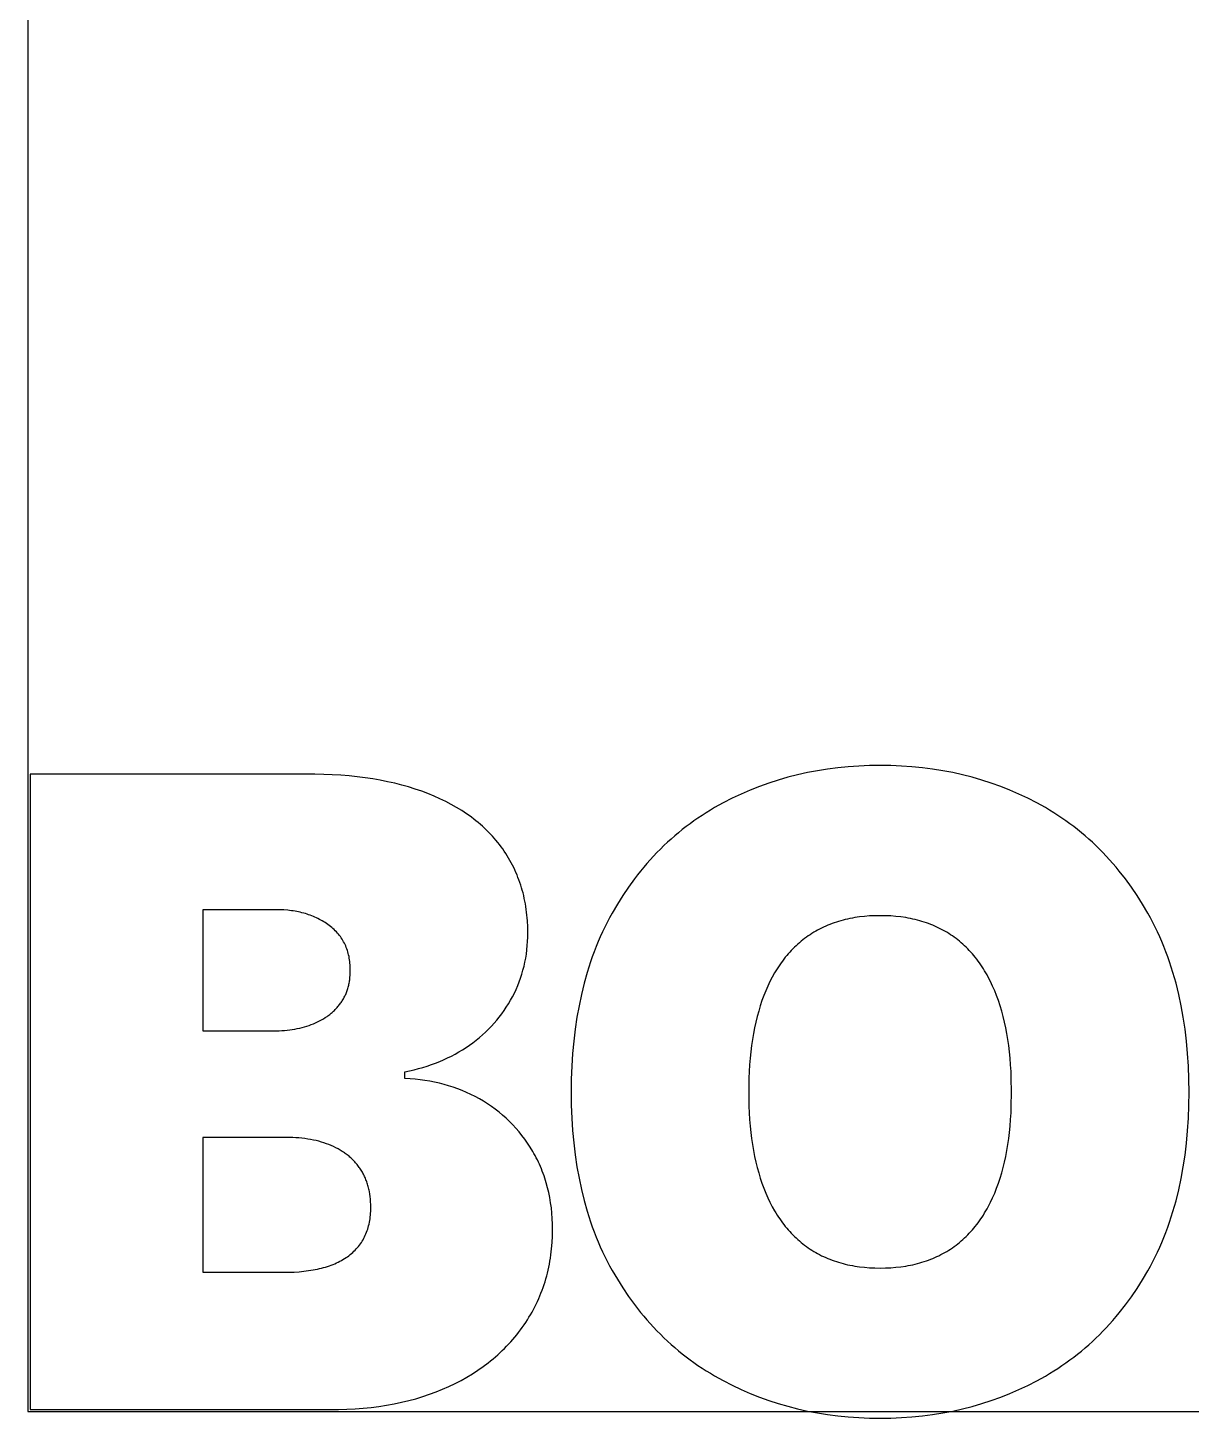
# Model space of a CAD drawing. Extents: x -541 to -365, y -48 to 48.
# Drawn here: x -540.83 to -500.57, y -48.24 to -0.12 of the extents above; entities that cross this region are included whole.
import ezdxf

# ---------------------------------------------------------------- set-up
doc = ezdxf.new("R2010")
doc.units = 0
doc.layers.add('DEFAULT', color=7, linetype='CONTINUOUS')

msp = doc.modelspace()

# ---------------------------------------------------------------- linework, layer by layer
at = {"layer": 'DEFAULT'}
for p, q in [((-540.829, 48.006, 8), (-540.829, -48.006, 8)), ((-531.205, -25.946), (-540.743, -25.946)), ((-540.743, -25.946), (-540.743, -47.946)), ((-530.894, -25.949), (-531.205, -25.946)), ((-530.59, -25.957), (-530.894, -25.949)), ((-530.292, -25.97), (-530.59, -25.957)), ((-530, -25.988), (-530.292, -25.97)), ((-514.194, -25.974), (-514.531, -26.059)), ((-513.853, -25.898), (-514.194, -25.974)), ((-513.507, -25.832), (-513.853, -25.898)), ((-513.157, -25.777), (-513.507, -25.832)), ((-512.802, -25.731), (-513.157, -25.777)), ((-512.443, -25.696), (-512.802, -25.731)), ((-512.079, -25.671), (-512.443, -25.696)), ((-511.711, -25.656), (-512.079, -25.671)), ((-511.339, -25.651), (-511.711, -25.656)), ((-510.966, -25.656), (-511.339, -25.651)), ((-510.598, -25.671), (-510.966, -25.656)), ((-510.235, -25.696), (-510.598, -25.671)), ((-509.876, -25.731), (-510.235, -25.696)), ((-509.522, -25.777), (-509.876, -25.731)), ((-509.172, -25.832), (-509.522, -25.777)), ((-508.826, -25.898), (-509.172, -25.832)), ((-508.485, -25.974), (-508.826, -25.898)), ((-508.149, -26.059), (-508.485, -25.974)), ((-529.714, -26.012), (-530, -25.988)), ((-529.435, -26.041), (-529.714, -26.012)), ((-529.161, -26.076), (-529.435, -26.041)), ((-528.894, -26.116), (-529.161, -26.076)), ((-528.634, -26.161), (-528.894, -26.116)), ((-528.379, -26.211), (-528.634, -26.161)), ((-528.131, -26.267), (-528.379, -26.211)), ((-527.889, -26.328), (-528.131, -26.267)), ((-527.653, -26.394), (-527.889, -26.328)), ((-527.423, -26.466), (-527.653, -26.394)), ((-527.2, -26.543), (-527.423, -26.466)), ((-515.515, -26.377), (-515.834, -26.503)), ((-515.191, -26.261), (-515.515, -26.377)), ((-514.863, -26.155), (-515.191, -26.261)), ((-514.531, -26.059), (-514.863, -26.155)), ((-507.817, -26.155), (-508.149, -26.059)), ((-507.49, -26.261), (-507.817, -26.155)), ((-507.167, -26.377), (-507.49, -26.261)), ((-506.848, -26.503), (-507.167, -26.377)), ((-526.982, -26.625), (-527.2, -26.543)), ((-526.772, -26.712), (-526.982, -26.625)), ((-526.567, -26.804), (-526.772, -26.712)), ((-526.37, -26.899), (-526.567, -26.804)), ((-526.179, -26.999), (-526.37, -26.899)), ((-516.765, -26.943), (-516.916, -27.025)), ((-516.459, -26.786), (-516.765, -26.943)), ((-516.149, -26.64), (-516.459, -26.786)), ((-515.834, -26.503), (-516.149, -26.64)), ((-506.534, -26.64), (-506.848, -26.503)), ((-506.225, -26.786), (-506.534, -26.64)), ((-505.92, -26.943), (-506.225, -26.786)), ((-505.77, -27.025), (-505.92, -26.943)), ((-525.994, -27.104), (-526.179, -26.999)), ((-525.816, -27.212), (-525.994, -27.104)), ((-525.73, -27.268), (-525.816, -27.212)), ((-525.645, -27.325), (-525.73, -27.268)), ((-525.562, -27.384), (-525.645, -27.325)), ((-525.48, -27.443), (-525.562, -27.384)), ((-517.499, -27.376), (-517.64, -27.47)), ((-517.356, -27.285), (-517.499, -27.376)), ((-517.211, -27.196), (-517.356, -27.285)), ((-517.065, -27.109), (-517.211, -27.196)), ((-516.916, -27.025), (-517.065, -27.109)), ((-505.621, -27.109), (-505.77, -27.025)), ((-505.475, -27.196), (-505.621, -27.109)), ((-505.33, -27.285), (-505.475, -27.196)), ((-505.188, -27.376), (-505.33, -27.285)), ((-505.047, -27.47), (-505.188, -27.376)), ((-525.4, -27.503), (-525.48, -27.443)), ((-525.322, -27.564), (-525.4, -27.503)), ((-525.245, -27.627), (-525.322, -27.564)), ((-525.17, -27.69), (-525.245, -27.627)), ((-525.097, -27.755), (-525.17, -27.69)), ((-525.025, -27.821), (-525.097, -27.755)), ((-524.955, -27.887), (-525.025, -27.821)), ((-524.887, -27.955), (-524.955, -27.887)), ((-518.184, -27.87), (-518.315, -27.976)), ((-518.051, -27.767), (-518.184, -27.87)), ((-517.916, -27.666), (-518.051, -27.767)), ((-517.779, -27.567), (-517.916, -27.666)), ((-517.64, -27.47), (-517.779, -27.567)), ((-504.908, -27.567), (-505.047, -27.47)), ((-504.772, -27.666), (-504.908, -27.567)), ((-504.637, -27.767), (-504.772, -27.666)), ((-504.504, -27.87), (-504.637, -27.767)), ((-504.373, -27.976), (-504.504, -27.87)), ((-524.82, -28.024), (-524.887, -27.955)), ((-524.755, -28.094), (-524.82, -28.024)), ((-524.691, -28.165), (-524.755, -28.094)), ((-524.629, -28.238), (-524.691, -28.165)), ((-524.569, -28.311), (-524.629, -28.238)), ((-524.511, -28.385), (-524.569, -28.311)), ((-524.454, -28.461), (-524.511, -28.385)), ((-518.697, -28.309), (-518.82, -28.425)), ((-518.571, -28.196), (-518.697, -28.309)), ((-518.444, -28.085), (-518.571, -28.196)), ((-518.315, -27.976), (-518.444, -28.085)), ((-504.244, -28.085), (-504.373, -27.976)), ((-504.117, -28.196), (-504.244, -28.085)), ((-503.992, -28.309), (-504.117, -28.196)), ((-503.869, -28.425), (-503.992, -28.309)), ((-524.398, -28.537), (-524.454, -28.461)), ((-524.345, -28.615), (-524.398, -28.537)), ((-524.293, -28.693), (-524.345, -28.615)), ((-524.243, -28.772), (-524.293, -28.693)), ((-524.194, -28.852), (-524.243, -28.772)), ((-524.147, -28.933), (-524.194, -28.852)), ((-519.177, -28.786), (-519.293, -28.911)), ((-519.06, -28.663), (-519.177, -28.786)), ((-518.941, -28.543), (-519.06, -28.663)), ((-518.82, -28.425), (-518.941, -28.543)), ((-503.748, -28.543), (-503.869, -28.425)), ((-503.628, -28.663), (-503.748, -28.543)), ((-503.511, -28.786), (-503.628, -28.663)), ((-503.396, -28.911), (-503.511, -28.786)), ((-524.102, -29.015), (-524.147, -28.933)), ((-524.059, -29.097), (-524.102, -29.015)), ((-524.017, -29.181), (-524.059, -29.097)), ((-523.977, -29.265), (-524.017, -29.181)), ((-523.939, -29.35), (-523.977, -29.265)), ((-523.902, -29.436), (-523.939, -29.35)), ((-519.627, -29.302), (-519.734, -29.437)), ((-519.517, -29.169), (-519.627, -29.302)), ((-519.406, -29.039), (-519.517, -29.169)), ((-519.293, -28.911), (-519.406, -29.039)), ((-503.282, -29.039), (-503.396, -28.911)), ((-503.171, -29.169), (-503.282, -29.039)), ((-503.062, -29.302), (-503.171, -29.169)), ((-502.848, -29.574), (-503.062, -29.302)), ((-523.868, -29.523), (-523.902, -29.436)), ((-523.834, -29.611), (-523.868, -29.523)), ((-523.803, -29.699), (-523.834, -29.611)), ((-523.773, -29.789), (-523.803, -29.699)), ((-523.745, -29.879), (-523.773, -29.789)), ((-519.839, -29.574), (-520.044, -29.856)), ((-519.734, -29.437), (-519.839, -29.574)), ((-502.643, -29.856), (-502.848, -29.574)), ((-523.719, -29.97), (-523.745, -29.879)), ((-523.694, -30.062), (-523.719, -29.97)), ((-523.671, -30.155), (-523.694, -30.062)), ((-523.65, -30.248), (-523.671, -30.155)), ((-523.63, -30.343), (-523.65, -30.248)), ((-520.241, -30.147), (-520.43, -30.449)), ((-520.044, -29.856), (-520.241, -30.147)), ((-502.445, -30.147), (-502.643, -29.856)), ((-502.256, -30.449), (-502.445, -30.147)), ((-532.239, -30.641), (-534.778, -30.641)), ((-534.778, -30.641), (-534.778, -34.835)), ((-532.102, -30.643), (-532.239, -30.641)), ((-531.968, -30.65), (-532.102, -30.643)), ((-531.837, -30.66), (-531.968, -30.65)), ((-531.772, -30.667), (-531.837, -30.66)), ((-531.709, -30.675), (-531.772, -30.667)), ((-531.646, -30.684), (-531.709, -30.675)), ((-531.583, -30.695), (-531.646, -30.684)), ((-531.522, -30.706), (-531.583, -30.695)), ((-531.461, -30.718), (-531.522, -30.706)), ((-531.401, -30.731), (-531.461, -30.718)), ((-531.342, -30.746), (-531.401, -30.731)), ((-531.283, -30.761), (-531.342, -30.746)), ((-531.225, -30.778), (-531.283, -30.761)), ((-531.168, -30.795), (-531.225, -30.778)), ((-531.112, -30.814), (-531.168, -30.795)), ((-523.612, -30.438), (-523.63, -30.343)), ((-523.596, -30.534), (-523.612, -30.438)), ((-523.582, -30.632), (-523.596, -30.534)), ((-523.569, -30.729), (-523.582, -30.632)), ((-523.558, -30.828), (-523.569, -30.729)), ((-520.611, -30.759), (-520.698, -30.918)), ((-520.43, -30.449), (-520.611, -30.759)), ((-502.074, -30.759), (-502.256, -30.449)), ((-501.986, -30.918), (-502.074, -30.759)), ((-531.056, -30.834), (-531.112, -30.814)), ((-531.002, -30.855), (-531.056, -30.834)), ((-530.947, -30.876), (-531.002, -30.855)), ((-530.894, -30.899), (-530.947, -30.876)), ((-530.841, -30.923), (-530.894, -30.899)), ((-530.789, -30.949), (-530.841, -30.923)), ((-530.738, -30.975), (-530.789, -30.949)), ((-530.688, -31.002), (-530.738, -30.975)), ((-530.638, -31.03), (-530.688, -31.002)), ((-530.589, -31.059), (-530.638, -31.03)), ((-530.541, -31.09), (-530.589, -31.059)), ((-530.493, -31.121), (-530.541, -31.09)), ((-530.446, -31.154), (-530.493, -31.121)), ((-530.4, -31.188), (-530.446, -31.154)), ((-530.355, -31.222), (-530.4, -31.188)), ((-530.312, -31.258), (-530.355, -31.222)), ((-530.27, -31.294), (-530.312, -31.258)), ((-523.549, -30.928), (-523.558, -30.828)), ((-523.541, -31.028), (-523.549, -30.928)), ((-523.531, -31.232), (-523.541, -31.028)), ((-523.527, -31.439), (-523.531, -31.232)), ((-520.865, -31.243), (-520.943, -31.409)), ((-520.783, -31.079), (-520.865, -31.243)), ((-520.698, -30.918), (-520.783, -31.079)), ((-513.362, -31.276), (-513.431, -31.311)), ((-513.292, -31.242), (-513.362, -31.276)), ((-513.221, -31.21), (-513.292, -31.242)), ((-513.149, -31.179), (-513.221, -31.21)), ((-513.076, -31.15), (-513.149, -31.179)), ((-513.003, -31.122), (-513.076, -31.15)), ((-512.928, -31.095), (-513.003, -31.122)), ((-512.853, -31.07), (-512.928, -31.095)), ((-512.776, -31.046), (-512.853, -31.07)), ((-512.699, -31.023), (-512.776, -31.046)), ((-512.621, -31.002), (-512.699, -31.023)), ((-512.542, -30.982), (-512.621, -31.002)), ((-512.462, -30.964), (-512.542, -30.982)), ((-512.381, -30.947), (-512.462, -30.964)), ((-512.299, -30.931), (-512.381, -30.947)), ((-512.216, -30.916), (-512.299, -30.931)), ((-512.133, -30.903), (-512.216, -30.916)), ((-512.048, -30.892), (-512.133, -30.903)), ((-511.876, -30.873), (-512.048, -30.892)), ((-511.701, -30.859), (-511.876, -30.873)), ((-511.522, -30.851), (-511.701, -30.859)), ((-511.339, -30.848), (-511.522, -30.851)), ((-511.154, -30.851), (-511.339, -30.848)), ((-510.973, -30.859), (-511.154, -30.851)), ((-510.796, -30.873), (-510.973, -30.859)), ((-510.623, -30.892), (-510.796, -30.873)), ((-510.454, -30.916), (-510.623, -30.892)), ((-510.37, -30.931), (-510.454, -30.916)), ((-510.288, -30.947), (-510.37, -30.931)), ((-510.206, -30.964), (-510.288, -30.947)), ((-510.126, -30.982), (-510.206, -30.964)), ((-510.046, -31.002), (-510.126, -30.982)), ((-509.967, -31.023), (-510.046, -31.002)), ((-509.89, -31.046), (-509.967, -31.023)), ((-509.813, -31.07), (-509.89, -31.046)), ((-509.737, -31.095), (-509.813, -31.07)), ((-509.662, -31.122), (-509.737, -31.095)), ((-509.588, -31.15), (-509.662, -31.122)), ((-509.515, -31.179), (-509.588, -31.15)), ((-509.443, -31.21), (-509.515, -31.179)), ((-509.372, -31.242), (-509.443, -31.21)), ((-509.302, -31.276), (-509.372, -31.242)), ((-509.232, -31.311), (-509.302, -31.276)), ((-501.901, -31.079), (-501.986, -30.918)), ((-501.819, -31.243), (-501.901, -31.079)), ((-501.74, -31.409), (-501.819, -31.243)), ((-530.229, -31.331), (-530.27, -31.294)), ((-530.19, -31.369), (-530.229, -31.331)), ((-530.152, -31.408), (-530.19, -31.369)), ((-530.116, -31.448), (-530.152, -31.408)), ((-530.081, -31.489), (-530.116, -31.448)), ((-530.047, -31.531), (-530.081, -31.489)), ((-530.015, -31.574), (-530.047, -31.531)), ((-529.984, -31.617), (-530.015, -31.574)), ((-529.955, -31.662), (-529.984, -31.617)), ((-529.927, -31.707), (-529.955, -31.662)), ((-529.901, -31.753), (-529.927, -31.707)), ((-529.876, -31.8), (-529.901, -31.753)), ((-523.546, -31.885), (-523.536, -31.738)), ((-523.536, -31.738), (-523.529, -31.589)), ((-523.529, -31.589), (-523.527, -31.439)), ((-521.093, -31.747), (-521.164, -31.919)), ((-521.02, -31.576), (-521.093, -31.747)), ((-520.943, -31.409), (-521.02, -31.576)), ((-514.072, -31.735), (-514.131, -31.785)), ((-514.012, -31.687), (-514.072, -31.735)), ((-513.951, -31.64), (-514.012, -31.687)), ((-513.889, -31.594), (-513.951, -31.64)), ((-513.827, -31.549), (-513.889, -31.594)), ((-513.763, -31.506), (-513.827, -31.549)), ((-513.698, -31.464), (-513.763, -31.506)), ((-513.633, -31.424), (-513.698, -31.464)), ((-513.567, -31.385), (-513.633, -31.424)), ((-513.499, -31.347), (-513.567, -31.385)), ((-513.431, -31.311), (-513.499, -31.347)), ((-509.164, -31.347), (-509.232, -31.311)), ((-509.096, -31.385), (-509.164, -31.347)), ((-509.03, -31.424), (-509.096, -31.385)), ((-508.964, -31.464), (-509.03, -31.424)), ((-508.9, -31.506), (-508.964, -31.464)), ((-508.836, -31.549), (-508.9, -31.506)), ((-508.773, -31.594), (-508.836, -31.549)), ((-508.712, -31.64), (-508.773, -31.594)), ((-508.651, -31.687), (-508.712, -31.64)), ((-508.591, -31.735), (-508.651, -31.687)), ((-508.532, -31.785), (-508.591, -31.735)), ((-501.663, -31.576), (-501.74, -31.409)), ((-501.589, -31.747), (-501.663, -31.576)), ((-501.519, -31.919), (-501.589, -31.747)), ((-529.852, -31.848), (-529.876, -31.8)), ((-529.83, -31.897), (-529.852, -31.848)), ((-529.809, -31.947), (-529.83, -31.897)), ((-529.79, -31.998), (-529.809, -31.947)), ((-529.772, -32.049), (-529.79, -31.998)), ((-529.756, -32.102), (-529.772, -32.049)), ((-529.741, -32.155), (-529.756, -32.102)), ((-529.727, -32.209), (-529.741, -32.155)), ((-529.715, -32.264), (-529.727, -32.209)), ((-523.602, -32.318), (-523.579, -32.175)), ((-523.579, -32.175), (-523.561, -32.031)), ((-523.561, -32.031), (-523.546, -31.885)), ((-521.231, -32.094), (-521.296, -32.271)), ((-521.164, -31.919), (-521.231, -32.094)), ((-514.568, -32.229), (-514.618, -32.29)), ((-514.517, -32.169), (-514.568, -32.229)), ((-514.464, -32.11), (-514.517, -32.169)), ((-514.411, -32.052), (-514.464, -32.11)), ((-514.357, -31.996), (-514.411, -32.052)), ((-514.302, -31.941), (-514.357, -31.996)), ((-514.246, -31.888), (-514.302, -31.941)), ((-514.189, -31.836), (-514.246, -31.888)), ((-514.131, -31.785), (-514.189, -31.836)), ((-508.474, -31.836), (-508.532, -31.785)), ((-508.417, -31.888), (-508.474, -31.836)), ((-508.361, -31.941), (-508.417, -31.888)), ((-508.306, -31.996), (-508.361, -31.941)), ((-508.252, -32.052), (-508.306, -31.996)), ((-508.199, -32.11), (-508.252, -32.052)), ((-508.147, -32.169), (-508.199, -32.11)), ((-508.096, -32.229), (-508.147, -32.169)), ((-508.046, -32.29), (-508.096, -32.229)), ((-501.45, -32.094), (-501.519, -31.919)), ((-501.385, -32.271), (-501.45, -32.094)), ((-529.705, -32.32), (-529.715, -32.264)), ((-529.695, -32.377), (-529.705, -32.32)), ((-529.687, -32.435), (-529.695, -32.377)), ((-529.681, -32.494), (-529.687, -32.435)), ((-529.676, -32.554), (-529.681, -32.494)), ((-529.672, -32.614), (-529.676, -32.554)), ((-529.67, -32.676), (-529.672, -32.614)), ((-529.67, -32.738), (-529.67, -32.676)), ((-523.695, -32.735), (-523.66, -32.598)), ((-523.66, -32.598), (-523.629, -32.458)), ((-523.629, -32.458), (-523.602, -32.318)), ((-521.359, -32.45), (-521.475, -32.815)), ((-521.296, -32.271), (-521.359, -32.45)), ((-514.901, -32.685), (-514.944, -32.756)), ((-514.856, -32.616), (-514.901, -32.685)), ((-514.81, -32.549), (-514.856, -32.616)), ((-514.764, -32.482), (-514.81, -32.549)), ((-514.716, -32.417), (-514.764, -32.482)), ((-514.668, -32.353), (-514.716, -32.417)), ((-514.618, -32.29), (-514.668, -32.353)), ((-507.997, -32.353), (-508.046, -32.29)), ((-507.948, -32.417), (-507.997, -32.353)), ((-507.901, -32.482), (-507.948, -32.417)), ((-507.855, -32.549), (-507.901, -32.482)), ((-507.809, -32.616), (-507.855, -32.549)), ((-507.765, -32.685), (-507.809, -32.616)), ((-507.722, -32.756), (-507.765, -32.685)), ((-501.322, -32.45), (-501.385, -32.271)), ((-501.205, -32.815), (-501.322, -32.45)), ((-529.717, -33.217), (-529.71, -33.18)), ((-529.71, -33.18), (-529.703, -33.141)), ((-529.703, -33.141), (-529.696, -33.103)), ((-529.696, -33.103), (-529.691, -33.064)), ((-529.691, -33.064), (-529.686, -33.025)), ((-529.686, -33.025), (-529.682, -32.985)), ((-529.682, -32.985), (-529.675, -32.904)), ((-529.675, -32.904), (-529.671, -32.822)), ((-529.671, -32.822), (-529.67, -32.738)), ((-523.878, -33.27), (-523.826, -33.138)), ((-523.826, -33.138), (-523.779, -33.006)), ((-523.779, -33.006), (-523.735, -32.871)), ((-523.735, -32.871), (-523.695, -32.735)), ((-521.58, -33.189), (-521.674, -33.572)), ((-521.475, -32.815), (-521.58, -33.189)), ((-515.149, -33.128), (-515.224, -33.285)), ((-515.07, -32.975), (-515.149, -33.128)), ((-514.987, -32.828), (-515.07, -32.975)), ((-514.944, -32.756), (-514.987, -32.828)), ((-507.679, -32.828), (-507.722, -32.756)), ((-507.638, -32.901), (-507.679, -32.828)), ((-507.597, -32.975), (-507.638, -32.901)), ((-507.519, -33.128), (-507.597, -32.975)), ((-507.445, -33.285), (-507.519, -33.128)), ((-501.1, -33.189), (-501.205, -32.815)), ((-501.005, -33.572), (-501.1, -33.189)), ((-529.894, -33.7), (-529.877, -33.668)), ((-529.877, -33.668), (-529.861, -33.636)), ((-529.861, -33.636), (-529.845, -33.604)), ((-529.845, -33.604), (-529.83, -33.571)), ((-529.83, -33.571), (-529.816, -33.537)), ((-529.816, -33.537), (-529.802, -33.503)), ((-529.802, -33.503), (-529.789, -33.469)), ((-529.789, -33.469), (-529.777, -33.434)), ((-529.777, -33.434), (-529.765, -33.399)), ((-529.765, -33.399), (-529.754, -33.364)), ((-529.754, -33.364), (-529.744, -33.328)), ((-529.744, -33.328), (-529.735, -33.291)), ((-529.735, -33.291), (-529.726, -33.254)), ((-529.726, -33.254), (-529.717, -33.217)), ((-524.127, -33.777), (-524.059, -33.653)), ((-524.059, -33.653), (-523.994, -33.527)), ((-523.994, -33.527), (-523.934, -33.399)), ((-523.934, -33.399), (-523.878, -33.27)), ((-521.674, -33.572), (-521.757, -33.964)), ((-515.362, -33.616), (-515.426, -33.789)), ((-515.295, -33.448), (-515.362, -33.616)), ((-515.224, -33.285), (-515.295, -33.448)), ((-507.374, -33.448), (-507.445, -33.285)), ((-507.308, -33.616), (-507.374, -33.448)), ((-507.245, -33.789), (-507.308, -33.616)), ((-500.922, -33.964), (-501.005, -33.572)), ((-530.273, -34.176), (-530.247, -34.151)), ((-530.247, -34.151), (-530.221, -34.126)), ((-530.221, -34.126), (-530.195, -34.101)), ((-530.195, -34.101), (-530.17, -34.075)), ((-530.17, -34.075), (-530.146, -34.049)), ((-530.146, -34.049), (-530.122, -34.022)), ((-530.122, -34.022), (-530.098, -33.995)), ((-530.098, -33.995), (-530.075, -33.967)), ((-530.075, -33.967), (-530.053, -33.939)), ((-530.053, -33.939), (-530.031, -33.911)), ((-530.031, -33.911), (-530.009, -33.882)), ((-530.009, -33.882), (-529.988, -33.853)), ((-529.988, -33.853), (-529.968, -33.823)), ((-529.968, -33.823), (-529.948, -33.793)), ((-529.948, -33.793), (-529.93, -33.763)), ((-529.93, -33.763), (-529.911, -33.732)), ((-529.911, -33.732), (-529.894, -33.7)), ((-524.432, -34.248), (-524.351, -34.135)), ((-524.351, -34.135), (-524.273, -34.018)), ((-524.273, -34.018), (-524.198, -33.899)), ((-524.198, -33.899), (-524.127, -33.777)), ((-521.757, -33.964), (-521.829, -34.365)), ((-515.54, -34.15), (-515.592, -34.338)), ((-515.485, -33.967), (-515.54, -34.15)), ((-515.426, -33.789), (-515.485, -33.967)), ((-507.187, -33.967), (-507.245, -33.789)), ((-507.132, -34.15), (-507.187, -33.967)), ((-507.082, -34.338), (-507.132, -34.15)), ((-500.849, -34.365), (-500.922, -33.964)), ((-531.177, -34.674), (-531.099, -34.648)), ((-531.099, -34.648), (-531.022, -34.62)), ((-531.022, -34.62), (-530.947, -34.591)), ((-530.947, -34.591), (-530.873, -34.56)), ((-530.873, -34.56), (-530.801, -34.527)), ((-530.801, -34.527), (-530.732, -34.492)), ((-530.732, -34.492), (-530.664, -34.455)), ((-530.664, -34.455), (-530.598, -34.417)), ((-530.598, -34.417), (-530.535, -34.377)), ((-530.535, -34.377), (-530.473, -34.335)), ((-530.473, -34.335), (-530.443, -34.314)), ((-530.443, -34.314), (-530.413, -34.292)), ((-530.413, -34.292), (-530.384, -34.27)), ((-530.384, -34.27), (-530.356, -34.247)), ((-530.356, -34.247), (-530.328, -34.223)), ((-530.328, -34.223), (-530.3, -34.2)), ((-530.3, -34.2), (-530.273, -34.176)), ((-524.79, -34.678), (-524.696, -34.574)), ((-524.696, -34.574), (-524.604, -34.468)), ((-524.604, -34.468), (-524.517, -34.36)), ((-524.517, -34.36), (-524.432, -34.248)), ((-521.829, -34.365), (-521.89, -34.775)), ((-515.639, -34.53), (-515.682, -34.727)), ((-515.592, -34.338), (-515.639, -34.53)), ((-507.035, -34.53), (-507.082, -34.338)), ((-506.993, -34.727), (-507.035, -34.53)), ((-500.788, -34.775), (-500.849, -34.365)), ((-534.778, -34.835), (-532.327, -34.835)), ((-532.327, -34.835), (-532.23, -34.834)), ((-532.23, -34.834), (-532.135, -34.831)), ((-532.135, -34.831), (-532.04, -34.826)), ((-532.04, -34.826), (-531.948, -34.819)), ((-531.948, -34.819), (-531.856, -34.811)), ((-531.856, -34.811), (-531.766, -34.8)), ((-531.766, -34.8), (-531.678, -34.788)), ((-531.678, -34.788), (-531.591, -34.774)), ((-531.591, -34.774), (-531.505, -34.757)), ((-531.505, -34.757), (-531.421, -34.739)), ((-531.421, -34.739), (-531.339, -34.719)), ((-531.339, -34.719), (-531.257, -34.697)), ((-531.257, -34.697), (-531.177, -34.674)), ((-525.311, -35.156), (-525.2, -35.066)), ((-525.2, -35.066), (-525.093, -34.972)), ((-525.093, -34.972), (-524.989, -34.877)), ((-524.989, -34.877), (-524.888, -34.779)), ((-524.888, -34.779), (-524.79, -34.678)), ((-521.89, -34.775), (-521.94, -35.194)), ((-515.721, -34.929), (-515.755, -35.135)), ((-515.682, -34.727), (-515.721, -34.929)), ((-506.955, -34.929), (-506.993, -34.727)), ((-506.92, -35.135), (-506.955, -34.929)), ((-500.738, -35.194), (-500.788, -34.775)), ((-526.04, -35.639), (-525.912, -35.566)), ((-525.912, -35.566), (-525.786, -35.491)), ((-525.786, -35.491), (-525.663, -35.411)), ((-525.663, -35.411), (-525.543, -35.329)), ((-525.543, -35.329), (-525.425, -35.244)), ((-525.425, -35.244), (-525.311, -35.156)), ((-521.94, -35.194), (-521.979, -35.622)), ((-515.813, -35.563), (-515.835, -35.784)), ((-515.786, -35.347), (-515.813, -35.563)), ((-515.755, -35.135), (-515.786, -35.347)), ((-506.89, -35.347), (-506.92, -35.135)), ((-506.864, -35.563), (-506.89, -35.347)), ((-506.842, -35.784), (-506.864, -35.563)), ((-500.699, -35.622), (-500.738, -35.194)), ((-527.158, -36.1), (-527.009, -36.054)), ((-527.009, -36.054), (-526.863, -36.005)), ((-526.863, -36.005), (-526.719, -35.952)), ((-526.719, -35.952), (-526.578, -35.896)), ((-526.578, -35.896), (-526.44, -35.836)), ((-526.44, -35.836), (-526.304, -35.774)), ((-526.304, -35.774), (-526.17, -35.708)), ((-526.17, -35.708), (-526.04, -35.639)), ((-522.007, -36.06), (-522.023, -36.506)), ((-521.979, -35.622), (-522.007, -36.06)), ((-515.854, -36.01), (-515.868, -36.24)), ((-515.835, -35.784), (-515.854, -36.01)), ((-506.823, -36.01), (-506.842, -35.784)), ((-506.809, -36.24), (-506.823, -36.01)), ((-500.671, -36.06), (-500.699, -35.622)), ((-500.654, -36.506), (-500.671, -36.06)), ((-527.78, -36.252), (-527.62, -36.219)), ((-527.78, -36.488), (-527.78, -36.252)), ((-527.603, -36.496), (-527.78, -36.488)), ((-527.62, -36.219), (-527.464, -36.183)), ((-527.429, -36.509), (-527.603, -36.496)), ((-527.464, -36.183), (-527.31, -36.143)), ((-527.257, -36.526), (-527.429, -36.509)), ((-527.31, -36.143), (-527.158, -36.1)), ((-527.087, -36.549), (-527.257, -36.526)), ((-526.919, -36.576), (-527.087, -36.549)), ((-522.023, -36.506), (-522.029, -36.961)), ((-515.878, -36.476), (-515.886, -36.961)), ((-515.868, -36.24), (-515.878, -36.476)), ((-506.799, -36.476), (-506.809, -36.24)), ((-506.791, -36.961), (-506.799, -36.476)), ((-500.649, -36.961), (-500.654, -36.506)), ((-526.753, -36.608), (-526.919, -36.576)), ((-526.589, -36.644), (-526.753, -36.608)), ((-526.427, -36.686), (-526.589, -36.644)), ((-526.267, -36.732), (-526.427, -36.686)), ((-526.109, -36.783), (-526.267, -36.732)), ((-525.953, -36.839), (-526.109, -36.783)), ((-525.799, -36.899), (-525.953, -36.839)), ((-525.647, -36.965), (-525.799, -36.899)), ((-525.497, -37.035), (-525.647, -36.965)), ((-525.349, -37.11), (-525.497, -37.035)), ((-522.029, -36.961), (-522.023, -37.412)), ((-515.886, -36.961), (-515.878, -37.442)), ((-506.799, -37.442), (-506.791, -36.961)), ((-500.654, -37.414), (-500.649, -36.961)), ((-525.203, -37.19), (-525.349, -37.11)), ((-525.06, -37.274), (-525.203, -37.19)), ((-524.921, -37.362), (-525.06, -37.274)), ((-524.785, -37.454), (-524.921, -37.362)), ((-524.653, -37.549), (-524.785, -37.454)), ((-522.023, -37.412), (-522.007, -37.855)), ((-515.878, -37.442), (-515.868, -37.676)), ((-506.809, -37.676), (-506.799, -37.442)), ((-500.671, -37.858), (-500.654, -37.414)), ((-524.525, -37.649), (-524.653, -37.549)), ((-524.4, -37.753), (-524.525, -37.649)), ((-524.279, -37.861), (-524.4, -37.753)), ((-524.162, -37.972), (-524.279, -37.861)), ((-524.049, -38.088), (-524.162, -37.972)), ((-522.007, -37.855), (-521.979, -38.289)), ((-515.868, -37.676), (-515.854, -37.905)), ((-515.854, -37.905), (-515.835, -38.129)), ((-506.842, -38.129), (-506.823, -37.905)), ((-506.823, -37.905), (-506.809, -37.676)), ((-500.699, -38.294), (-500.671, -37.858)), ((-523.939, -38.207), (-524.049, -38.088)), ((-523.833, -38.33), (-523.939, -38.207)), ((-523.73, -38.457), (-523.833, -38.33)), ((-523.632, -38.589), (-523.73, -38.457)), ((-521.979, -38.289), (-521.94, -38.714)), ((-515.835, -38.129), (-515.813, -38.348)), ((-515.813, -38.348), (-515.786, -38.563)), ((-506.89, -38.563), (-506.864, -38.348)), ((-506.864, -38.348), (-506.842, -38.129)), ((-500.738, -38.72), (-500.699, -38.294)), ((-531.884, -38.526), (-534.778, -38.526)), ((-534.778, -38.526), (-534.778, -43.192)), ((-531.773, -38.527), (-531.884, -38.526)), ((-531.663, -38.53), (-531.773, -38.527)), ((-531.555, -38.536), (-531.663, -38.53)), ((-531.449, -38.543), (-531.555, -38.536)), ((-531.345, -38.553), (-531.449, -38.543)), ((-531.243, -38.565), (-531.345, -38.553)), ((-531.143, -38.579), (-531.243, -38.565)), ((-531.045, -38.596), (-531.143, -38.579)), ((-530.948, -38.615), (-531.045, -38.596)), ((-530.854, -38.635), (-530.948, -38.615)), ((-530.761, -38.658), (-530.854, -38.635)), ((-530.67, -38.684), (-530.761, -38.658)), ((-530.582, -38.711), (-530.67, -38.684)), ((-530.495, -38.741), (-530.582, -38.711)), ((-530.41, -38.772), (-530.495, -38.741)), ((-530.327, -38.806), (-530.41, -38.772)), ((-530.246, -38.842), (-530.327, -38.806)), ((-530.167, -38.88), (-530.246, -38.842)), ((-530.091, -38.921), (-530.167, -38.88)), ((-530.017, -38.963), (-530.091, -38.921)), ((-529.981, -38.985), (-530.017, -38.963)), ((-523.537, -38.724), (-523.632, -38.589)), ((-523.445, -38.863), (-523.537, -38.724)), ((-523.357, -39.006), (-523.445, -38.863)), ((-521.94, -38.714), (-521.89, -39.13)), ((-515.786, -38.563), (-515.755, -38.773)), ((-515.755, -38.773), (-515.721, -38.978)), ((-515.721, -38.978), (-515.682, -39.179)), ((-506.993, -39.179), (-506.955, -38.978)), ((-506.955, -38.978), (-506.92, -38.773)), ((-506.92, -38.773), (-506.89, -38.563)), ((-500.788, -39.138), (-500.738, -38.72)), ((-529.946, -39.007), (-529.981, -38.985)), ((-529.911, -39.03), (-529.946, -39.007)), ((-529.876, -39.053), (-529.911, -39.03)), ((-529.843, -39.077), (-529.876, -39.053)), ((-529.81, -39.101), (-529.843, -39.077)), ((-529.777, -39.126), (-529.81, -39.101)), ((-529.745, -39.151), (-529.777, -39.126)), ((-529.714, -39.177), (-529.745, -39.151)), ((-529.683, -39.204), (-529.714, -39.177)), ((-529.653, -39.231), (-529.683, -39.204)), ((-529.624, -39.258), (-529.653, -39.231)), ((-529.595, -39.286), (-529.624, -39.258)), ((-529.566, -39.314), (-529.595, -39.286)), ((-529.538, -39.343), (-529.566, -39.314)), ((-529.511, -39.372), (-529.538, -39.343)), ((-529.485, -39.402), (-529.511, -39.372)), ((-529.459, -39.433), (-529.485, -39.402)), ((-529.433, -39.464), (-529.459, -39.433)), ((-523.315, -39.078), (-523.357, -39.006)), ((-523.274, -39.152), (-523.315, -39.078)), ((-523.235, -39.226), (-523.274, -39.152)), ((-523.197, -39.302), (-523.235, -39.226)), ((-523.16, -39.377), (-523.197, -39.302)), ((-523.124, -39.454), (-523.16, -39.377)), ((-523.09, -39.531), (-523.124, -39.454)), ((-521.89, -39.13), (-521.829, -39.537)), ((-515.682, -39.179), (-515.639, -39.375)), ((-515.639, -39.375), (-515.592, -39.566)), ((-507.082, -39.566), (-507.035, -39.375)), ((-507.035, -39.375), (-506.993, -39.179)), ((-500.849, -39.546), (-500.788, -39.138)), ((-529.409, -39.495), (-529.433, -39.464)), ((-529.384, -39.527), (-529.409, -39.495)), ((-529.361, -39.559), (-529.384, -39.527)), ((-529.338, -39.592), (-529.361, -39.559)), ((-529.315, -39.626), (-529.338, -39.592)), ((-529.293, -39.66), (-529.315, -39.626)), ((-529.272, -39.694), (-529.293, -39.66)), ((-529.252, -39.729), (-529.272, -39.694)), ((-529.232, -39.764), (-529.252, -39.729)), ((-529.213, -39.8), (-529.232, -39.764)), ((-529.195, -39.836), (-529.213, -39.8)), ((-529.177, -39.873), (-529.195, -39.836)), ((-529.16, -39.91), (-529.177, -39.873)), ((-529.144, -39.948), (-529.16, -39.91)), ((-523.057, -39.61), (-523.09, -39.531)), ((-523.026, -39.689), (-523.057, -39.61)), ((-522.995, -39.768), (-523.026, -39.689)), ((-522.967, -39.849), (-522.995, -39.768)), ((-522.939, -39.93), (-522.967, -39.849)), ((-522.913, -40.012), (-522.939, -39.93)), ((-521.829, -39.537), (-521.757, -39.936)), ((-521.757, -39.936), (-521.674, -40.325)), ((-515.592, -39.566), (-515.54, -39.752)), ((-515.54, -39.752), (-515.485, -39.934)), ((-515.485, -39.934), (-515.426, -40.111)), ((-507.245, -40.111), (-507.187, -39.934)), ((-507.187, -39.934), (-507.132, -39.752)), ((-507.132, -39.752), (-507.082, -39.566)), ((-500.922, -39.946), (-500.849, -39.546)), ((-529.128, -39.986), (-529.144, -39.948)), ((-529.113, -40.025), (-529.128, -39.986)), ((-529.099, -40.064), (-529.113, -40.025)), ((-529.086, -40.104), (-529.099, -40.064)), ((-529.073, -40.144), (-529.086, -40.104)), ((-529.061, -40.185), (-529.073, -40.144)), ((-529.049, -40.226), (-529.061, -40.185)), ((-529.039, -40.267), (-529.049, -40.226)), ((-529.029, -40.309), (-529.039, -40.267)), ((-529.019, -40.352), (-529.029, -40.309)), ((-529.011, -40.395), (-529.019, -40.352)), ((-528.995, -40.482), (-529.011, -40.395)), ((-522.888, -40.095), (-522.913, -40.012)), ((-522.843, -40.263), (-522.888, -40.095)), ((-522.802, -40.433), (-522.843, -40.263)), ((-521.674, -40.325), (-521.58, -40.706)), ((-515.426, -40.111), (-515.362, -40.283)), ((-515.362, -40.283), (-515.295, -40.45)), ((-507.374, -40.45), (-507.308, -40.283)), ((-507.308, -40.283), (-507.245, -40.111)), ((-501.1, -40.718), (-501.005, -40.336)), ((-501.005, -40.336), (-500.922, -39.946)), ((-528.983, -40.571), (-528.995, -40.482)), ((-528.973, -40.662), (-528.983, -40.571)), ((-528.966, -40.755), (-528.973, -40.662)), ((-528.962, -40.85), (-528.966, -40.755)), ((-528.961, -40.947), (-528.962, -40.85)), ((-522.767, -40.607), (-522.802, -40.433)), ((-522.738, -40.784), (-522.767, -40.607)), ((-522.714, -40.964), (-522.738, -40.784)), ((-521.58, -40.706), (-521.475, -41.078)), ((-515.295, -40.45), (-515.224, -40.612)), ((-515.224, -40.612), (-515.149, -40.769)), ((-515.149, -40.769), (-515.07, -40.921)), ((-507.597, -40.921), (-507.519, -40.769)), ((-507.519, -40.769), (-507.445, -40.612)), ((-507.445, -40.612), (-507.374, -40.45)), ((-501.205, -41.091), (-501.1, -40.718)), ((-528.997, -41.401), (-528.988, -41.339)), ((-528.988, -41.339), (-528.979, -41.276)), ((-528.979, -41.276), (-528.973, -41.212)), ((-528.973, -41.212), (-528.968, -41.148)), ((-528.968, -41.148), (-528.964, -41.082)), ((-528.964, -41.082), (-528.962, -41.015)), ((-528.962, -41.015), (-528.961, -40.947)), ((-522.695, -41.147), (-522.714, -40.964)), ((-522.682, -41.334), (-522.695, -41.147)), ((-522.674, -41.523), (-522.682, -41.334)), ((-521.475, -41.078), (-521.359, -41.441)), ((-515.07, -40.921), (-514.987, -41.068)), ((-514.987, -41.068), (-514.944, -41.139)), ((-514.944, -41.139), (-514.901, -41.209)), ((-514.901, -41.209), (-514.856, -41.278)), ((-514.856, -41.278), (-514.81, -41.346)), ((-514.81, -41.346), (-514.764, -41.412)), ((-507.901, -41.412), (-507.855, -41.346)), ((-507.855, -41.346), (-507.809, -41.278)), ((-507.809, -41.278), (-507.765, -41.209)), ((-507.765, -41.209), (-507.722, -41.139)), ((-507.722, -41.139), (-507.679, -41.068)), ((-507.679, -41.068), (-507.638, -40.995)), ((-507.638, -40.995), (-507.597, -40.921)), ((-501.322, -41.455), (-501.205, -41.091)), ((-529.151, -41.911), (-529.128, -41.858)), ((-529.128, -41.858), (-529.106, -41.804)), ((-529.106, -41.804), (-529.086, -41.75)), ((-529.086, -41.75), (-529.068, -41.694)), ((-529.068, -41.694), (-529.051, -41.637)), ((-529.051, -41.637), (-529.035, -41.58)), ((-529.035, -41.58), (-529.021, -41.521)), ((-529.021, -41.521), (-529.008, -41.461)), ((-529.008, -41.461), (-528.997, -41.401)), ((-522.675, -41.939), (-522.671, -41.715)), ((-522.671, -41.715), (-522.674, -41.523)), ((-521.359, -41.441), (-521.296, -41.62)), ((-521.296, -41.62), (-521.231, -41.796)), ((-521.231, -41.796), (-521.164, -41.97)), ((-514.764, -41.412), (-514.716, -41.477)), ((-514.716, -41.477), (-514.668, -41.541)), ((-514.668, -41.541), (-514.618, -41.603)), ((-514.618, -41.603), (-514.568, -41.664)), ((-514.568, -41.664), (-514.517, -41.724)), ((-514.517, -41.724), (-514.464, -41.783)), ((-514.464, -41.783), (-514.411, -41.84)), ((-514.411, -41.84), (-514.357, -41.896)), ((-508.306, -41.896), (-508.252, -41.84)), ((-508.252, -41.84), (-508.199, -41.783)), ((-508.199, -41.783), (-508.147, -41.724)), ((-508.147, -41.724), (-508.096, -41.664)), ((-508.096, -41.664), (-508.046, -41.603)), ((-508.046, -41.603), (-507.997, -41.541)), ((-507.997, -41.541), (-507.948, -41.477)), ((-507.948, -41.477), (-507.901, -41.412)), ((-501.519, -41.984), (-501.45, -41.81)), ((-501.45, -41.81), (-501.385, -41.633)), ((-501.385, -41.633), (-501.322, -41.455)), ((-529.463, -42.382), (-529.425, -42.339)), ((-529.425, -42.339), (-529.389, -42.295)), ((-529.389, -42.295), (-529.354, -42.251)), ((-529.354, -42.251), (-529.32, -42.205)), ((-529.32, -42.205), (-529.288, -42.159)), ((-529.288, -42.159), (-529.258, -42.111)), ((-529.258, -42.111), (-529.229, -42.063)), ((-529.229, -42.063), (-529.201, -42.013)), ((-529.201, -42.013), (-529.175, -41.962)), ((-529.175, -41.962), (-529.151, -41.911)), ((-522.704, -42.377), (-522.685, -42.159)), ((-522.685, -42.159), (-522.675, -41.939)), ((-521.164, -41.97), (-521.093, -42.141)), ((-521.093, -42.141), (-521.02, -42.311)), ((-521.02, -42.311), (-520.943, -42.478)), ((-514.357, -41.896), (-514.302, -41.951)), ((-514.302, -41.951), (-514.246, -42.004)), ((-514.246, -42.004), (-514.189, -42.056)), ((-514.189, -42.056), (-514.131, -42.107)), ((-514.131, -42.107), (-514.072, -42.157)), ((-514.072, -42.157), (-514.012, -42.205)), ((-514.012, -42.205), (-513.951, -42.252)), ((-513.951, -42.252), (-513.889, -42.298)), ((-513.889, -42.298), (-513.827, -42.343)), ((-513.827, -42.343), (-513.763, -42.386)), ((-508.9, -42.386), (-508.836, -42.343)), ((-508.836, -42.343), (-508.773, -42.298)), ((-508.773, -42.298), (-508.712, -42.252)), ((-508.712, -42.252), (-508.651, -42.205)), ((-508.651, -42.205), (-508.591, -42.157)), ((-508.591, -42.157), (-508.532, -42.107)), ((-508.532, -42.107), (-508.474, -42.056)), ((-508.474, -42.056), (-508.417, -42.004)), ((-508.417, -42.004), (-508.361, -41.951)), ((-508.361, -41.951), (-508.306, -41.896)), ((-501.74, -42.493), (-501.663, -42.325)), ((-501.663, -42.325), (-501.589, -42.156)), ((-501.589, -42.156), (-501.519, -41.984)), ((-530.089, -42.84), (-530.032, -42.811)), ((-530.032, -42.811), (-529.977, -42.782)), ((-529.977, -42.782), (-529.923, -42.751)), ((-529.923, -42.751), (-529.87, -42.719)), ((-529.87, -42.719), (-529.819, -42.685)), ((-529.819, -42.685), (-529.769, -42.651)), ((-529.769, -42.651), (-529.721, -42.616)), ((-529.721, -42.616), (-529.674, -42.579)), ((-529.674, -42.579), (-529.629, -42.542)), ((-529.629, -42.542), (-529.585, -42.503)), ((-529.585, -42.503), (-529.543, -42.464)), ((-529.543, -42.464), (-529.502, -42.423)), ((-529.502, -42.423), (-529.463, -42.382)), ((-522.781, -42.907), (-522.762, -42.803)), ((-522.762, -42.803), (-522.744, -42.697)), ((-522.744, -42.697), (-522.729, -42.591)), ((-522.729, -42.591), (-522.715, -42.484)), ((-522.715, -42.484), (-522.704, -42.377)), ((-520.943, -42.478), (-520.865, -42.643)), ((-520.865, -42.643), (-520.783, -42.806)), ((-520.783, -42.806), (-520.698, -42.967)), ((-513.763, -42.386), (-513.698, -42.427)), ((-513.698, -42.427), (-513.633, -42.468)), ((-513.633, -42.468), (-513.567, -42.507)), ((-513.567, -42.507), (-513.499, -42.545)), ((-513.499, -42.545), (-513.431, -42.581)), ((-513.431, -42.581), (-513.362, -42.616)), ((-513.362, -42.616), (-513.292, -42.649)), ((-513.292, -42.649), (-513.221, -42.682)), ((-513.221, -42.682), (-513.149, -42.712)), ((-513.149, -42.712), (-513.076, -42.742)), ((-513.076, -42.742), (-513.003, -42.77)), ((-513.003, -42.77), (-512.928, -42.797)), ((-512.928, -42.797), (-512.853, -42.822)), ((-512.853, -42.822), (-512.776, -42.846)), ((-509.89, -42.846), (-509.813, -42.822)), ((-509.813, -42.822), (-509.737, -42.797)), ((-509.737, -42.797), (-509.662, -42.77)), ((-509.662, -42.77), (-509.588, -42.742)), ((-509.588, -42.742), (-509.515, -42.712)), ((-509.515, -42.712), (-509.443, -42.682)), ((-509.443, -42.682), (-509.372, -42.649)), ((-509.372, -42.649), (-509.302, -42.616)), ((-509.302, -42.616), (-509.232, -42.581)), ((-509.232, -42.581), (-509.164, -42.545)), ((-509.164, -42.545), (-509.096, -42.507)), ((-509.096, -42.507), (-509.03, -42.468)), ((-509.03, -42.468), (-508.964, -42.427)), ((-508.964, -42.427), (-508.9, -42.386)), ((-501.986, -42.981), (-501.901, -42.821)), ((-501.901, -42.821), (-501.819, -42.658)), ((-501.819, -42.658), (-501.74, -42.493)), ((-534.778, -43.192), (-531.973, -43.192)), ((-531.973, -43.192), (-531.789, -43.189)), ((-531.789, -43.189), (-531.612, -43.183)), ((-531.612, -43.183), (-531.439, -43.171)), ((-531.439, -43.171), (-531.273, -43.156)), ((-531.273, -43.156), (-531.112, -43.135)), ((-531.112, -43.135), (-530.957, -43.111)), ((-530.957, -43.111), (-530.882, -43.097)), ((-530.882, -43.097), (-530.808, -43.081)), ((-530.808, -43.081), (-530.735, -43.065)), ((-530.735, -43.065), (-530.664, -43.048)), ((-530.664, -43.048), (-530.595, -43.029)), ((-530.595, -43.029), (-530.526, -43.009)), ((-530.526, -43.009), (-530.46, -42.989)), ((-530.46, -42.989), (-530.394, -42.967)), ((-530.394, -42.967), (-530.33, -42.944)), ((-530.33, -42.944), (-530.268, -42.919)), ((-530.268, -42.919), (-530.207, -42.894)), ((-530.207, -42.894), (-530.147, -42.868)), ((-530.147, -42.868), (-530.089, -42.84)), ((-522.875, -43.318), (-522.849, -43.216)), ((-522.849, -43.216), (-522.824, -43.114)), ((-522.824, -43.114), (-522.802, -43.011)), ((-522.802, -43.011), (-522.781, -42.907)), ((-520.698, -42.967), (-520.611, -43.125)), ((-520.611, -43.125), (-520.43, -43.435)), ((-512.776, -42.846), (-512.699, -42.869)), ((-512.699, -42.869), (-512.621, -42.89)), ((-512.621, -42.89), (-512.542, -42.91)), ((-512.542, -42.91), (-512.462, -42.928)), ((-512.462, -42.928), (-512.381, -42.945)), ((-512.381, -42.945), (-512.299, -42.961)), ((-512.299, -42.961), (-512.216, -42.975)), ((-512.216, -42.975), (-512.133, -42.988)), ((-512.133, -42.988), (-512.048, -43)), ((-512.048, -43), (-511.876, -43.019)), ((-511.876, -43.019), (-511.701, -43.033)), ((-511.701, -43.033), (-511.522, -43.041)), ((-511.522, -43.041), (-511.339, -43.044)), ((-511.339, -43.044), (-511.154, -43.041)), ((-511.154, -43.041), (-510.973, -43.033)), ((-510.973, -43.033), (-510.796, -43.019)), ((-510.796, -43.019), (-510.623, -43)), ((-510.623, -43), (-510.454, -42.975)), ((-510.454, -42.975), (-510.37, -42.961)), ((-510.37, -42.961), (-510.288, -42.945)), ((-510.288, -42.945), (-510.206, -42.928)), ((-510.206, -42.928), (-510.126, -42.91)), ((-510.126, -42.91), (-510.046, -42.89)), ((-510.046, -42.89), (-509.967, -42.869)), ((-509.967, -42.869), (-509.89, -42.846)), ((-502.256, -43.45), (-502.074, -43.14)), ((-502.074, -43.14), (-501.986, -42.981)), ((-523.034, -43.814), (-522.999, -43.716)), ((-522.999, -43.716), (-522.965, -43.618)), ((-522.965, -43.618), (-522.933, -43.519)), ((-522.933, -43.519), (-522.903, -43.419)), ((-522.903, -43.419), (-522.875, -43.318)), ((-520.43, -43.435), (-520.241, -43.735)), ((-520.241, -43.735), (-520.044, -44.026)), ((-502.643, -44.041), (-502.445, -43.75)), ((-502.445, -43.75), (-502.256, -43.45)), ((-523.239, -44.291), (-523.194, -44.197)), ((-523.194, -44.197), (-523.151, -44.102)), ((-523.151, -44.102), (-523.111, -44.007)), ((-523.111, -44.007), (-523.072, -43.911)), ((-523.072, -43.911), (-523.034, -43.814)), ((-520.044, -44.026), (-519.839, -44.308)), ((-502.848, -44.322), (-502.643, -44.041)), ((-523.544, -44.838), (-523.488, -44.749)), ((-523.488, -44.749), (-523.435, -44.659)), ((-523.435, -44.659), (-523.383, -44.568)), ((-523.383, -44.568), (-523.333, -44.476)), ((-523.333, -44.476), (-523.285, -44.384)), ((-523.285, -44.384), (-523.239, -44.291)), ((-519.839, -44.308), (-519.734, -44.445)), ((-519.734, -44.445), (-519.627, -44.58)), ((-519.627, -44.58), (-519.517, -44.712)), ((-519.517, -44.712), (-519.406, -44.842)), ((-503.282, -44.856), (-503.171, -44.726)), ((-503.171, -44.726), (-503.062, -44.594)), ((-503.062, -44.594), (-502.848, -44.322)), ((-523.846, -45.27), (-523.783, -45.186)), ((-523.783, -45.186), (-523.72, -45.1)), ((-523.72, -45.1), (-523.66, -45.014)), ((-523.66, -45.014), (-523.601, -44.926)), ((-523.601, -44.926), (-523.544, -44.838)), ((-519.406, -44.842), (-519.293, -44.969)), ((-519.293, -44.969), (-519.177, -45.095)), ((-519.177, -45.095), (-519.06, -45.218)), ((-519.06, -45.218), (-518.941, -45.338)), ((-503.748, -45.351), (-503.628, -45.231)), ((-503.628, -45.231), (-503.511, -45.108)), ((-503.511, -45.108), (-503.396, -44.983)), ((-503.396, -44.983), (-503.282, -44.856)), ((-524.26, -45.749), (-524.187, -45.672)), ((-524.187, -45.672), (-524.116, -45.594)), ((-524.116, -45.594), (-524.046, -45.514)), ((-524.046, -45.514), (-523.978, -45.434)), ((-523.978, -45.434), (-523.911, -45.352)), ((-523.911, -45.352), (-523.846, -45.27)), ((-518.941, -45.338), (-518.82, -45.456)), ((-518.82, -45.456), (-518.697, -45.572)), ((-518.697, -45.572), (-518.571, -45.685)), ((-518.571, -45.685), (-518.444, -45.796)), ((-504.244, -45.808), (-504.117, -45.697)), ((-504.117, -45.697), (-503.992, -45.584)), ((-503.992, -45.584), (-503.869, -45.469)), ((-503.869, -45.469), (-503.748, -45.351)), ((-524.814, -46.254), (-524.731, -46.185)), ((-524.731, -46.185), (-524.648, -46.115)), ((-524.648, -46.115), (-524.568, -46.044)), ((-524.568, -46.044), (-524.488, -45.972)), ((-524.488, -45.972), (-524.411, -45.899)), ((-524.411, -45.899), (-524.335, -45.824)), ((-524.335, -45.824), (-524.26, -45.749)), ((-518.444, -45.796), (-518.315, -45.905)), ((-518.315, -45.905), (-518.184, -46.011)), ((-518.184, -46.011), (-518.051, -46.115)), ((-518.051, -46.115), (-517.916, -46.216)), ((-504.772, -46.227), (-504.637, -46.126)), ((-504.637, -46.126), (-504.504, -46.022)), ((-504.504, -46.022), (-504.373, -45.916)), ((-504.373, -45.916), (-504.244, -45.808)), ((-525.445, -46.701), (-525.257, -46.579)), ((-525.257, -46.579), (-525.075, -46.453)), ((-525.075, -46.453), (-524.9, -46.321)), ((-524.9, -46.321), (-524.814, -46.254)), ((-517.916, -46.216), (-517.779, -46.315)), ((-517.779, -46.315), (-517.64, -46.412)), ((-517.64, -46.412), (-517.499, -46.506)), ((-517.499, -46.506), (-517.356, -46.598)), ((-517.356, -46.598), (-517.211, -46.688)), ((-505.475, -46.696), (-505.33, -46.607)), ((-505.33, -46.607), (-505.188, -46.516)), ((-505.188, -46.516), (-505.047, -46.422)), ((-505.047, -46.422), (-504.908, -46.325)), ((-504.908, -46.325), (-504.772, -46.227)), ((-526.477, -47.239), (-526.259, -47.141)), ((-526.259, -47.141), (-526.046, -47.038)), ((-526.046, -47.038), (-525.839, -46.931)), ((-525.839, -46.931), (-525.639, -46.818)), ((-525.639, -46.818), (-525.445, -46.701)), ((-517.211, -46.688), (-517.065, -46.775)), ((-517.065, -46.775), (-516.916, -46.859)), ((-516.916, -46.859), (-516.765, -46.942)), ((-516.765, -46.942), (-516.459, -47.099)), ((-516.459, -47.099), (-516.149, -47.246)), ((-506.534, -47.252), (-506.225, -47.106)), ((-506.225, -47.106), (-505.92, -46.949)), ((-505.92, -46.949), (-505.77, -46.867)), ((-505.77, -46.867), (-505.621, -46.783)), ((-505.621, -46.783), (-505.475, -46.696)), ((-527.898, -47.691), (-527.648, -47.632)), ((-527.648, -47.632), (-527.403, -47.566)), ((-527.403, -47.566), (-527.164, -47.493)), ((-527.164, -47.493), (-526.93, -47.415)), ((-526.93, -47.415), (-526.701, -47.33)), ((-526.701, -47.33), (-526.477, -47.239)), ((-516.149, -47.246), (-515.834, -47.383)), ((-515.834, -47.383), (-515.515, -47.51)), ((-515.515, -47.51), (-515.191, -47.627)), ((-515.191, -47.627), (-514.863, -47.734)), ((-507.817, -47.737), (-507.49, -47.631)), ((-507.49, -47.631), (-507.167, -47.514)), ((-507.167, -47.514), (-506.848, -47.388)), ((-506.848, -47.388), (-506.534, -47.252)), ((-540.829, -48.006, 8), (-364.817, -48.006, 8)), ((-540.743, -47.946), (-530.378, -47.946)), ((-530.378, -47.946), (-530.082, -47.943)), ((-530.082, -47.943), (-529.791, -47.933)), ((-529.791, -47.933), (-529.505, -47.918)), ((-529.505, -47.918), (-529.224, -47.896)), ((-529.224, -47.896), (-528.948, -47.867)), ((-528.948, -47.867), (-528.678, -47.833)), ((-528.678, -47.833), (-528.413, -47.792)), ((-528.413, -47.792), (-528.152, -47.745)), ((-528.152, -47.745), (-527.898, -47.691)), ((-514.863, -47.734), (-514.531, -47.83)), ((-514.531, -47.83), (-514.194, -47.916)), ((-514.194, -47.916), (-513.853, -47.993)), ((-513.853, -47.993), (-513.507, -48.058)), ((-513.507, -48.058), (-513.157, -48.114)), ((-513.157, -48.114), (-512.802, -48.16)), ((-509.876, -48.16), (-509.522, -48.115)), ((-509.522, -48.115), (-509.172, -48.06)), ((-509.172, -48.06), (-508.826, -47.994)), ((-508.826, -47.994), (-508.485, -47.918)), ((-508.485, -47.918), (-508.149, -47.832)), ((-508.149, -47.832), (-507.817, -47.737)), ((-512.802, -48.16), (-512.443, -48.196)), ((-512.443, -48.196), (-512.079, -48.221)), ((-512.079, -48.221), (-511.711, -48.236)), ((-511.711, -48.236), (-511.339, -48.241)), ((-511.339, -48.241), (-510.966, -48.236)), ((-510.966, -48.236), (-510.598, -48.221)), ((-510.598, -48.221), (-510.235, -48.196)), ((-510.235, -48.196), (-509.876, -48.16))]:
    msp.add_line(p, q, dxfattribs=at)

doc.saveas('drawing.dxf')
